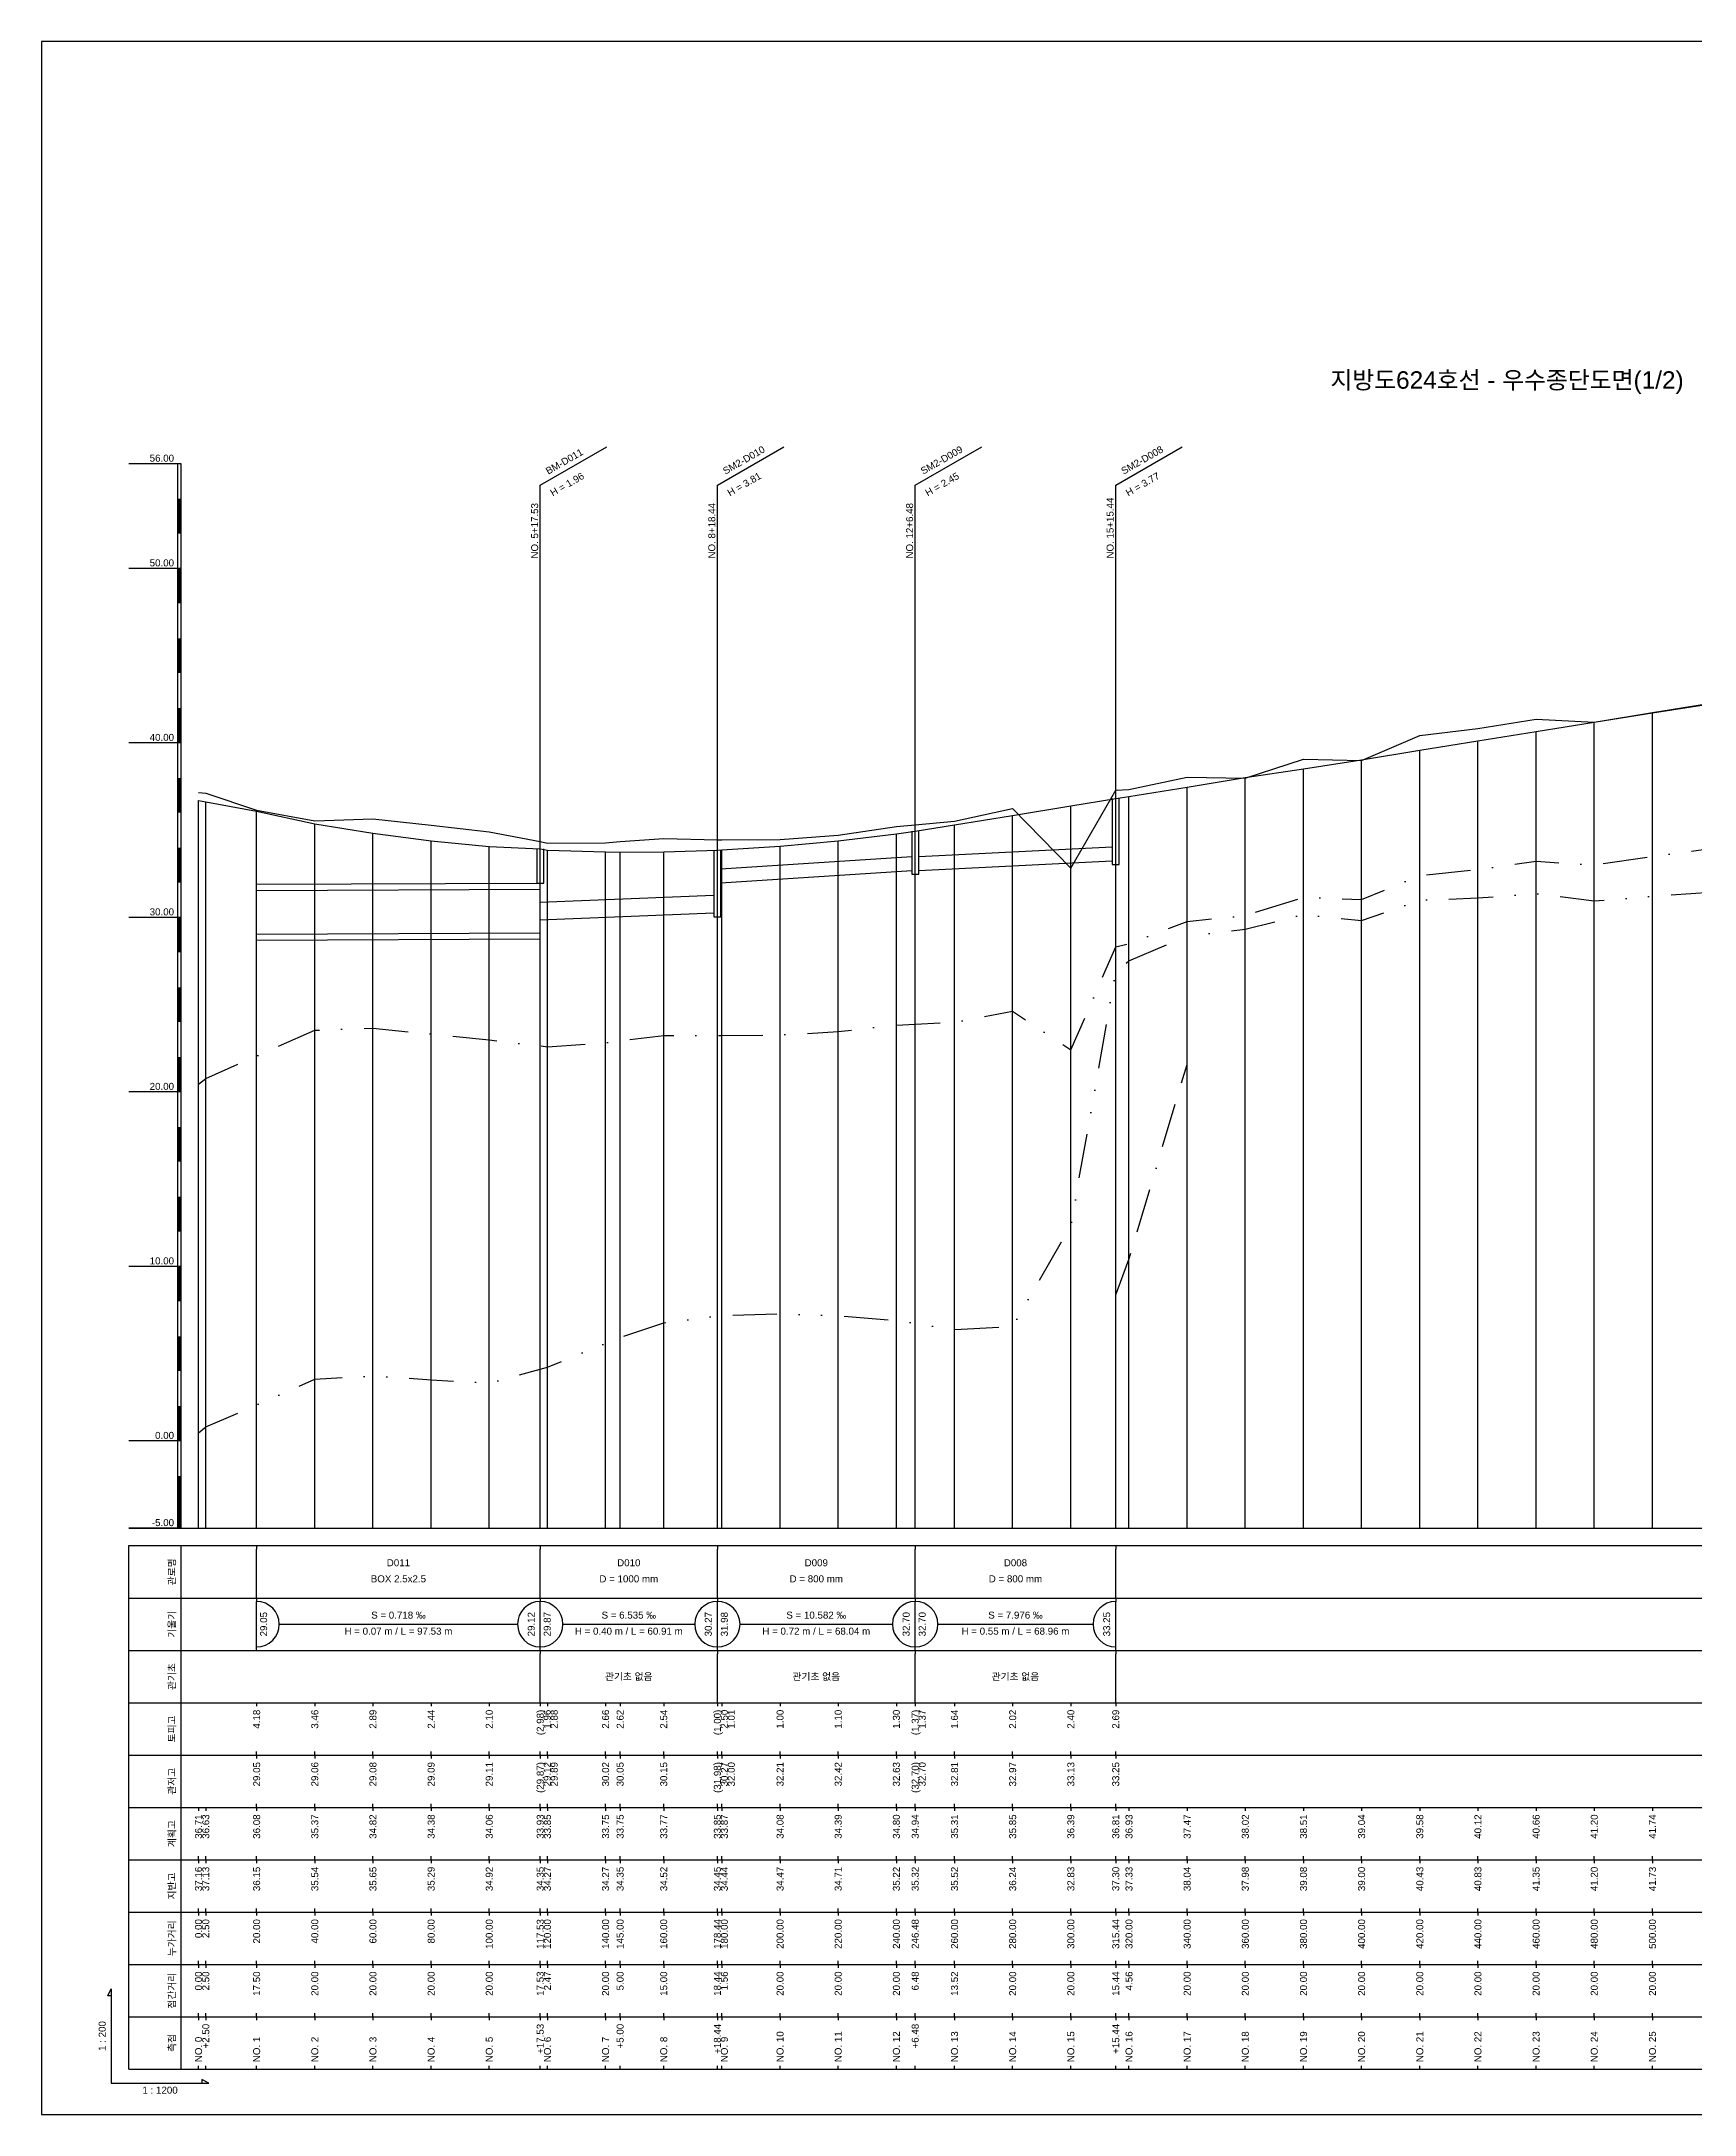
# Model space of a CAD drawing. Header units: millimetres. Extents: x -105495 to 3444, y -108190 to 2013.
# Drawn here: x 881 to 1355, y -61180 to -60586 of the extents above; entities that cross this region are included whole.
import ezdxf
from ezdxf.enums import TextEntityAlignment as Align

# ---------------------------------------------------------------- set-up
doc = ezdxf.new("R2010")
doc.units = ezdxf.units.MM
for name, pattern in [('BORDER', [44.45, 12.7, -6.35, 12.7, -6.35, 0, -6.35]), ('DASHDOT', [25.4, 12.7, -6.35, 0, -6.35]), ('DIVIDE', [31.75, 12.7, -6.35, 0, -6.35, 0, -6.35])]:
    doc.linetypes.add(name, pattern=pattern)
for name, color, linetype in [('KZ_종단_계획선', 1, 'Continuous'), ('KZ_종단_관로', 4, 'Continuous'), ('KZ_종단_깃발', 7, 'Continuous'), ('KZ_종단_노선명', 7, 'Continuous'), ('KZ_종단_도각', 7, 'Continuous'), ('KZ_종단_맨홀', 4, 'Continuous'), ('KZ_종단_수직선', 7, 'Continuous'), ('KZ_종단_암선1', 56, 'DASHDOT'), ('KZ_종단_암선2', 4, 'DIVIDE'), ('KZ_종단_암선3', 6, 'BORDER'), ('KZ_종단_지반선', 3, 'Continuous'), ('KZ_종단_테이블문자', 7, 'Continuous'), ('KZ_종단_테이블선', 7, 'Continuous'), ('KZ_종단_폴대', 7, 'Continuous')]:
    doc.layers.add(name, color=color, linetype=linetype)
doc.styles.get("Standard").update_dxf_attribs({"font": 'arial.ttf'})

msp = doc.modelspace()

# ---------------------------------------------------------------- linework, layer by layer
at = {"layer": 'KZ_종단_계획선'}
msp.add_lwpolyline([(926, -60803.46), (928.08, -60803.85), (942.67, -60806.59), (959.33, -60810.13), (976, -60812.89), (992.67, -60815.08), (1009.33, -60816.7), (1023.94, -60817.36), (1026, -60817.74), (1042.67, -60818.23), (1046.83, -60818.25), (1059.33, -60818.16), (1074.7, -60817.75), (1076, -60817.64), (1092.67, -60816.61), (1109.33, -60815.06), (1126, -60813), (1131.4, -60812.32), (1142.67, -60810.44), (1159.33, -60807.74), (1176, -60805.05), (1188.86, -60802.96), (1192.67, -60802.34), (1209.33, -60799.63), (1226, -60796.92), (1242.67, -60794.43), (1259.33, -60791.82), (1276, -60789.11), (1292.67, -60786.39), (1309.33, -60783.68), (1326, -60781), (1342.67, -60778.32), (1359.33, -60775.63)], dxfattribs=at)
at = {"layer": 'KZ_종단_관로'}
for p, q in [((1075.7, -60823.1), (1130.4, -60819.5)), ((1132.4, -60819.5), (1187.86, -60816.75)), ((1075.7, -60827.1), (1130.4, -60823.5)), ((1132.4, -60823.5), (1187.86, -60820.75)), ((1023.94, -60832.65), (1073.7, -60830.66)), ((1023.94, -60837.65), (1073.7, -60835.66))]:
    msp.add_line(p, q, dxfattribs=at)
for points in [[(942.67, -60827.5), (1023.94, -60827.15)], [(942.67, -60829.25), (1023.94, -60828.9)], [(942.67, -60841.75), (1023.94, -60841.4)], [(942.67, -60843.5), (1023.94, -60843.15)]]:
    msp.add_lwpolyline(points, dxfattribs=at)
at = {"layer": 'KZ_종단_깃발'}
for p, q in [((1023.94, -60713.17), (1043, -60702.17)), ((1074.7, -60713.17), (1093.75, -60702.17)), ((1131.4, -60713.17), (1150.45, -60702.17)), ((1188.86, -60713.17), (1207.92, -60702.17)), ((1023.94, -61012), (1023.94, -60713.17)), ((1074.7, -61012), (1074.7, -60713.17)), ((1131.4, -61012), (1131.4, -60713.17)), ((1188.86, -61012), (1188.86, -60713.17))]:
    msp.add_line(p, q, dxfattribs=at)
at = {"layer": 'KZ_종단_도각'}
msp.add_lwpolyline([(881, -61180), (1722, -61180), (1722, -60586), (881, -60586)], close=True, dxfattribs=at)
at = {"layer": 'KZ_종단_맨홀'}
for points in [[(1187.86, -60802.96), (1187.86, -60821.83), (1189.86, -60821.83), (1189.86, -60802.96)], [(1130.4, -60812.32), (1130.4, -60824.58), (1132.4, -60824.58), (1132.4, -60812.32)], [(1022.94, -60817.36), (1022.94, -60827.15), (1024.94, -60827.15), (1024.94, -60817.36)], [(1073.7, -60817.75), (1073.7, -60836.82), (1075.7, -60836.82), (1075.7, -60817.75)]]:
    msp.add_lwpolyline(points, dxfattribs=at)
at = {"layer": 'KZ_종단_수직선'}
for p, q in [((1309.33, -61012), (1309.33, -60783.68)), ((1326, -61012), (1326, -60781)), ((1342.67, -61012), (1342.67, -60778.32)), ((1276, -61012), (1276, -60789.11)), ((1292.67, -61012), (1292.67, -60786.39)), ((1242.67, -61012), (1242.67, -60794.43)), ((1259.33, -61012), (1259.33, -60791.82)), ((1209.33, -61012), (1209.33, -60799.63)), ((1226, -61012), (1226, -60796.92)), ((926, -61012), (926, -60803.46)), ((928.08, -61012), (928.08, -60803.85)), ((942.67, -61012), (942.67, -60806.59)), ((1159.33, -61012), (1159.33, -60807.74)), ((1176, -61012), (1176, -60805.05)), ((1188.87, -61012), (1188.87, -60802.96)), ((1192.67, -61012), (1192.67, -60802.34)), ((959.33, -61012), (959.33, -60810.13)), ((976, -61012), (976, -60812.89)), ((1126, -61012), (1126, -60813)), ((1131.4, -61012), (1131.4, -60812.32)), ((1142.67, -61012), (1142.67, -60810.44)), ((992.67, -61012), (992.67, -60815.08)), ((1009.33, -61012), (1009.33, -60816.7)), ((1023.94, -61012), (1023.94, -60817.36)), ((1026, -61012), (1026, -60817.74)), ((1042.67, -61012), (1042.67, -60818.23)), ((1046.83, -61012), (1046.83, -60818.25)), ((1059.33, -61012), (1059.33, -60818.16)), ((1074.7, -61012), (1074.7, -60817.75)), ((1076, -61012), (1076, -60817.64)), ((1092.67, -61012), (1092.67, -60816.61)), ((1109.33, -61012), (1109.33, -60815.06))]:
    msp.add_line(p, q, dxfattribs=at)
at = {"layer": 'KZ_종단_암선1', "flags": 128}
msp.add_lwpolyline([(926, -60884.81), (928.08, -60883.1), (942.67, -60876.69), (959.33, -60869.3), (976, -60868.7), (992.67, -60870.39), (1009.33, -60872.08), (1023.94, -60873.79), (1026, -60874.03), (1042.67, -60872.87), (1046.83, -60872.28), (1059.33, -60870.84), (1074.7, -60870.82), (1076, -60870.82), (1092.67, -60870.65), (1109.33, -60869.7), (1126, -60867.83), (1131.4, -60867.56), (1142.67, -60867), (1159.33, -60863.87), (1176, -60874.93), (1188.87, -60845.46), (1192.67, -60844.47), (1209.33, -60838.16), (1226, -60836.43), (1242.67, -60831.21), (1259.33, -60831.87), (1276, -60824.97), (1292.67, -60823.24), (1309.33, -60820.9), (1326, -60821.94), (1342.67, -60819.54), (1359.33, -60817.25), (1376, -60814.8), (1392.67, -60812.14), (1409.33, -60809.88), (1426, -60807.42), (1442.67, -60804.83), (1459.33, -60802.7), (1476, -60801.36), (1492.67, -60800.66), (1509.33, -60799.47), (1526, -60798.32), (1530.17, -60797.24), (1542.67, -60798.72), (1559.33, -60799.72), (1576, -60800.94), (1592.67, -60802.91), (1609.33, -60807.32), (1626, -60810.31), (1642.67, -60815.08), (1659.33, -60819.85), (1676, -60823.34)], dxfattribs=at)
at = {"layer": 'KZ_종단_암선2', "flags": 128}
msp.add_lwpolyline([(926, -60984.67), (928.08, -60982.95), (942.67, -60976.69), (959.33, -60969.3), (976, -60968.35), (992.67, -60969.47), (1009.33, -60970.41), (1023.94, -60966.4), (1026, -60965.84), (1042.67, -60959.05), (1046.83, -60957.33), (1059.33, -60953.16), (1074.7, -60951.21), (1076, -60951.05), (1092.67, -60950.56), (1109.33, -60951.08), (1126, -60952.44), (1131.4, -60953.28), (1142.67, -60955.06), (1159.33, -60954.17), (1176, -60925.39), (1188.87, -60852.47), (1192.67, -60849.44), (1209.33, -60842.37), (1226, -60840.33), (1242.67, -60836.17), (1259.33, -60837.89), (1276, -60832.06), (1292.67, -60831.4), (1309.33, -60830.13), (1326, -60832.25), (1342.67, -60830.94), (1359.33, -60829.74), (1376, -60828.37), (1392.67, -60826.8), (1409.33, -60825.63), (1426, -60824.26), (1442.67, -60822.76), (1459.33, -60821.7), (1476, -60821.45), (1492.67, -60821.84), (1509.33, -60821.74), (1526, -60821.69), (1530.17, -60820.89), (1542.67, -60823.22), (1559.33, -60825.36), (1576, -60827.74), (1592.67, -60830.89), (1609.33, -60836.5), (1626, -60840.7), (1642.67, -60846.71), (1659.33, -60852.73), (1676, -60857.47)], dxfattribs=at)
at = {"layer": 'KZ_종단_암선3', "flags": 128}
msp.add_lwpolyline([(1188.87, -60945.12), (1192.67, -60934.99), (1209.33, -60879.13)], dxfattribs=at)
at = {"layer": 'KZ_종단_지반선', "flags": 128}
msp.add_lwpolyline([(926, -60801.19), (928.08, -60801.37), (942.67, -60806.24), (959.33, -60809.3), (976, -60808.77), (992.67, -60810.57), (1009.33, -60812.42), (1023.94, -60815.27), (1026, -60815.67), (1042.67, -60815.63), (1046.83, -60815.27), (1059.33, -60814.38), (1074.7, -60814.74), (1076, -60814.78), (1092.67, -60814.67), (1109.33, -60813.43), (1126, -60810.91), (1131.4, -60810.42), (1142.67, -60809.39), (1159.33, -60805.81), (1176, -60822.85), (1188.87, -60800.49), (1192.67, -60800.33), (1209.33, -60796.8), (1226, -60797.09), (1242.67, -60791.6), (1259.33, -60791.99), (1276, -60784.83), (1292.67, -60782.83), (1309.33, -60780.23), (1326, -60781.01), (1342.67, -60778.36), (1359.33, -60775.8)], dxfattribs=at)
at = {"layer": 'KZ_종단_테이블문자'}
for p, q in [((942.67, -61017), (942.67, -61018)), ((942.67, -61031), (942.67, -61018)), ((1023.94, -61017), (1023.94, -61018)), ((1023.94, -61017), (1023.94, -61018)), ((1023.94, -61031), (1023.94, -61018)), ((1023.94, -61031), (1023.94, -61018)), ((1074.7, -61017), (1074.7, -61018)), ((1074.7, -61017), (1074.7, -61018)), ((1074.7, -61031), (1074.7, -61018)), ((1074.7, -61031), (1074.7, -61018)), ((1131.4, -61017), (1131.4, -61018)), ((1131.4, -61017), (1131.4, -61018)), ((1131.4, -61031), (1131.4, -61018)), ((1131.4, -61031), (1131.4, -61018)), ((1188.87, -61017), (1188.87, -61018)), ((1188.87, -61031), (1188.87, -61018)), ((942.67, -61032), (942.67, -61031)), ((942.67, -61032), (942.67, -61033)), ((942.67, -61046), (942.67, -61033)), ((1023.94, -61032), (1023.94, -61031)), ((1023.94, -61032), (1023.94, -61031)), ((1023.94, -61032), (1023.94, -61033)), ((1023.94, -61032), (1023.94, -61033)), ((1023.94, -61046), (1023.94, -61033)), ((1023.94, -61046), (1023.94, -61033)), ((1074.7, -61032), (1074.7, -61031)), ((1074.7, -61032), (1074.7, -61031)), ((1074.7, -61032), (1074.7, -61033)), ((1074.7, -61032), (1074.7, -61033)), ((1074.7, -61046), (1074.7, -61033)), ((1074.7, -61046), (1074.7, -61033)), ((1131.4, -61032), (1131.4, -61031)), ((1131.4, -61032), (1131.4, -61031)), ((1131.4, -61032), (1131.4, -61033)), ((1131.4, -61032), (1131.4, -61033)), ((1131.4, -61046), (1131.4, -61033)), ((1131.4, -61046), (1131.4, -61033)), ((1188.87, -61032), (1188.87, -61031)), ((1188.87, -61032), (1188.87, -61033)), ((1188.87, -61046), (1188.87, -61033)), ((949.08, -61039.5), (1017.52, -61039.5)), ((1030.36, -61039.5), (1068.28, -61039.5)), ((1081.12, -61039.5), (1124.98, -61039.5)), ((1137.82, -61039.5), (1182.45, -61039.5)), ((942.67, -61047), (942.67, -61046)), ((1023.94, -61047), (1023.94, -61046)), ((1023.94, -61047), (1023.94, -61046)), ((1023.94, -61047), (1023.94, -61048)), ((1023.94, -61061), (1023.94, -61048)), ((1074.7, -61047), (1074.7, -61046)), ((1074.7, -61047), (1074.7, -61046)), ((1074.7, -61047), (1074.7, -61048)), ((1074.7, -61047), (1074.7, -61048)), ((1074.7, -61061), (1074.7, -61048)), ((1074.7, -61061), (1074.7, -61048)), ((1131.4, -61047), (1131.4, -61046)), ((1131.4, -61047), (1131.4, -61046)), ((1131.4, -61047), (1131.4, -61048)), ((1131.4, -61047), (1131.4, -61048)), ((1131.4, -61061), (1131.4, -61048)), ((1131.4, -61061), (1131.4, -61048)), ((1188.87, -61047), (1188.87, -61046)), ((1188.87, -61047), (1188.87, -61048)), ((1188.87, -61061), (1188.87, -61048)), ((1023.94, -61062), (1023.94, -61061)), ((1074.7, -61062), (1074.7, -61061)), ((1074.7, -61062), (1074.7, -61061)), ((1131.4, -61062), (1131.4, -61061)), ((1131.4, -61062), (1131.4, -61061)), ((1188.87, -61062), (1188.87, -61061))]:
    msp.add_line(p, q, dxfattribs=at)
for centre, start, end in [((942.67, -61039.5), 270, 90), ((1023.94, -61039.5), 90, 270), ((1023.94, -61039.5), 270, 90), ((1074.7, -61039.5), 90, 270), ((1074.7, -61039.5), 270, 90), ((1131.4, -61039.5), 90, 270), ((1131.4, -61039.5), 270, 90), ((1188.87, -61039.5), 90, 270)]:
    msp.add_arc(centre, 6.5, start, end, dxfattribs=at)
at = {"layer": 'KZ_종단_테이블선'}
for p, q in [((906, -61012), (1681, -61012)), ((906, -61032), (906, -61017)), ((906, -61017), (1681, -61017)), ((921, -61032), (921, -61017)), ((906, -61047), (906, -61032)), ((906, -61032), (1681, -61032)), ((921, -61047), (921, -61032)), ((906, -61062), (906, -61047)), ((906, -61047), (1681, -61047)), ((921, -61062), (921, -61047)), ((906, -61077), (906, -61062)), ((906, -61062), (1681, -61062)), ((921, -61077), (921, -61062)), ((942.67, -61062), (942.67, -61063)), ((959.33, -61062), (959.33, -61063)), ((976, -61062), (976, -61063)), ((992.67, -61062), (992.67, -61063)), ((1009.33, -61062), (1009.33, -61063)), ((1023.94, -61062), (1023.94, -61063)), ((1026, -61062), (1026, -61063)), ((1042.67, -61062), (1042.67, -61063)), ((1046.83, -61062), (1046.83, -61063)), ((1059.33, -61062), (1059.33, -61063)), ((1074.7, -61062), (1074.7, -61063)), ((1076, -61062), (1076, -61063)), ((1092.67, -61062), (1092.67, -61063)), ((1109.33, -61062), (1109.33, -61063)), ((1126, -61062), (1126, -61063)), ((1131.4, -61062), (1131.4, -61063)), ((1142.67, -61062), (1142.67, -61063)), ((1159.33, -61062), (1159.33, -61063)), ((1176, -61062), (1176, -61063)), ((1188.86, -61062), (1188.86, -61063)), ((906, -61092), (906, -61077)), ((906, -61077), (1681, -61077)), ((921, -61092), (921, -61077)), ((942.67, -61077), (942.67, -61076)), ((942.67, -61077), (942.67, -61078)), ((959.33, -61077), (959.33, -61076)), ((959.33, -61077), (959.33, -61078)), ((976, -61077), (976, -61076)), ((976, -61077), (976, -61078)), ((992.67, -61077), (992.67, -61076)), ((992.67, -61077), (992.67, -61078)), ((1009.33, -61077), (1009.33, -61076)), ((1009.33, -61077), (1009.33, -61078)), ((1023.94, -61077), (1023.94, -61076)), ((1023.94, -61077), (1023.94, -61078)), ((1026, -61077), (1026, -61076)), ((1026, -61077), (1026, -61078)), ((1042.67, -61077), (1042.67, -61076)), ((1042.67, -61077), (1042.67, -61078)), ((1046.83, -61077), (1046.83, -61076)), ((1046.83, -61077), (1046.83, -61078)), ((1059.33, -61077), (1059.33, -61076)), ((1059.33, -61077), (1059.33, -61078)), ((1074.7, -61077), (1074.7, -61076)), ((1074.7, -61077), (1074.7, -61078)), ((1076, -61077), (1076, -61076)), ((1076, -61077), (1076, -61078)), ((1092.67, -61077), (1092.67, -61076)), ((1092.67, -61077), (1092.67, -61078)), ((1109.33, -61077), (1109.33, -61076)), ((1109.33, -61077), (1109.33, -61078)), ((1126, -61077), (1126, -61076)), ((1126, -61077), (1126, -61078)), ((1131.4, -61077), (1131.4, -61076)), ((1131.4, -61077), (1131.4, -61078)), ((1142.67, -61077), (1142.67, -61076)), ((1142.67, -61077), (1142.67, -61078)), ((1159.33, -61077), (1159.33, -61076)), ((1159.33, -61077), (1159.33, -61078)), ((1176, -61077), (1176, -61076)), ((1176, -61077), (1176, -61078)), ((1188.86, -61077), (1188.86, -61076)), ((1188.86, -61077), (1188.86, -61078)), ((906, -61107), (906, -61092)), ((906, -61092), (1681, -61092)), ((921, -61107), (921, -61092)), ((926, -61092), (926, -61093)), ((928.08, -61092), (928.08, -61093)), ((942.67, -61092), (942.67, -61091)), ((942.67, -61092), (942.67, -61093)), ((959.33, -61092), (959.33, -61091)), ((959.33, -61092), (959.33, -61093)), ((976, -61092), (976, -61091)), ((976, -61092), (976, -61093)), ((992.67, -61092), (992.67, -61091)), ((992.67, -61092), (992.67, -61093)), ((1009.33, -61092), (1009.33, -61091)), ((1009.33, -61092), (1009.33, -61093)), ((1023.94, -61092), (1023.94, -61091)), ((1023.94, -61092), (1023.94, -61093)), ((1026, -61092), (1026, -61091)), ((1026, -61092), (1026, -61093)), ((1042.67, -61092), (1042.67, -61091)), ((1042.67, -61092), (1042.67, -61093)), ((1046.83, -61092), (1046.83, -61091)), ((1046.83, -61092), (1046.83, -61093)), ((1059.33, -61092), (1059.33, -61091)), ((1059.33, -61092), (1059.33, -61093)), ((1074.7, -61092), (1074.7, -61091)), ((1074.7, -61092), (1074.7, -61093)), ((1076, -61092), (1076, -61091)), ((1076, -61092), (1076, -61093)), ((1092.67, -61092), (1092.67, -61091)), ((1092.67, -61092), (1092.67, -61093)), ((1109.33, -61092), (1109.33, -61091)), ((1109.33, -61092), (1109.33, -61093)), ((1126, -61092), (1126, -61091)), ((1126, -61092), (1126, -61093)), ((1131.4, -61092), (1131.4, -61091)), ((1131.4, -61092), (1131.4, -61093)), ((1142.67, -61092), (1142.67, -61091)), ((1142.67, -61092), (1142.67, -61093)), ((1159.33, -61092), (1159.33, -61091)), ((1159.33, -61092), (1159.33, -61093)), ((1176, -61092), (1176, -61091)), ((1176, -61092), (1176, -61093)), ((1188.86, -61092), (1188.86, -61091)), ((1188.87, -61092), (1188.87, -61093)), ((1192.67, -61092), (1192.67, -61093)), ((1209.33, -61092), (1209.33, -61093)), ((1226, -61092), (1226, -61093)), ((1242.67, -61092), (1242.67, -61093)), ((1259.33, -61092), (1259.33, -61093)), ((1276, -61092), (1276, -61093)), ((1292.67, -61092), (1292.67, -61093)), ((1309.33, -61092), (1309.33, -61093)), ((1326, -61092), (1326, -61093)), ((1342.67, -61092), (1342.67, -61093)), ((906, -61122), (906, -61107)), ((906, -61107), (1681, -61107)), ((921, -61122), (921, -61107)), ((926, -61107), (926, -61106)), ((926, -61107), (926, -61108)), ((928.08, -61107), (928.08, -61106)), ((928.08, -61107), (928.08, -61108)), ((942.67, -61107), (942.67, -61106)), ((942.67, -61107), (942.67, -61108)), ((959.33, -61107), (959.33, -61106)), ((959.33, -61107), (959.33, -61108)), ((976, -61107), (976, -61106)), ((976, -61107), (976, -61108)), ((992.67, -61107), (992.67, -61106)), ((992.67, -61107), (992.67, -61108)), ((1009.33, -61107), (1009.33, -61106)), ((1009.33, -61107), (1009.33, -61108)), ((1023.94, -61107), (1023.94, -61106)), ((1023.94, -61107), (1023.94, -61108)), ((1026, -61107), (1026, -61106)), ((1026, -61107), (1026, -61108)), ((1042.67, -61107), (1042.67, -61106)), ((1042.67, -61107), (1042.67, -61108)), ((1046.83, -61107), (1046.83, -61106)), ((1046.83, -61107), (1046.83, -61108)), ((1059.33, -61107), (1059.33, -61106)), ((1059.33, -61107), (1059.33, -61108)), ((1074.7, -61107), (1074.7, -61106)), ((1074.7, -61107), (1074.7, -61108)), ((1076, -61107), (1076, -61106)), ((1076, -61107), (1076, -61108)), ((1092.67, -61107), (1092.67, -61106)), ((1092.67, -61107), (1092.67, -61108)), ((1109.33, -61107), (1109.33, -61106)), ((1109.33, -61107), (1109.33, -61108)), ((1126, -61107), (1126, -61106)), ((1126, -61107), (1126, -61108)), ((1131.4, -61107), (1131.4, -61106)), ((1131.4, -61107), (1131.4, -61108)), ((1142.67, -61107), (1142.67, -61106)), ((1142.67, -61107), (1142.67, -61108)), ((1159.33, -61107), (1159.33, -61106)), ((1159.33, -61107), (1159.33, -61108)), ((1176, -61107), (1176, -61106)), ((1176, -61107), (1176, -61108)), ((1188.87, -61107), (1188.87, -61106)), ((1188.87, -61107), (1188.87, -61108)), ((1192.67, -61107), (1192.67, -61106)), ((1192.67, -61107), (1192.67, -61108)), ((1209.33, -61107), (1209.33, -61106)), ((1209.33, -61107), (1209.33, -61108)), ((1226, -61107), (1226, -61106)), ((1226, -61107), (1226, -61108)), ((1242.67, -61107), (1242.67, -61106)), ((1242.67, -61107), (1242.67, -61108)), ((1259.33, -61107), (1259.33, -61106)), ((1259.33, -61107), (1259.33, -61108)), ((1276, -61107), (1276, -61106)), ((1276, -61107), (1276, -61108)), ((1292.67, -61107), (1292.67, -61106)), ((1292.67, -61107), (1292.67, -61108)), ((1309.33, -61107), (1309.33, -61106)), ((1309.33, -61107), (1309.33, -61108)), ((1326, -61107), (1326, -61106)), ((1326, -61107), (1326, -61108)), ((1342.67, -61107), (1342.67, -61106)), ((1342.67, -61107), (1342.67, -61108)), ((906, -61137), (906, -61122)), ((906, -61122), (1681, -61122)), ((921, -61137), (921, -61122)), ((926, -61122), (926, -61121)), ((926, -61122), (926, -61123)), ((928.08, -61122), (928.08, -61121)), ((928.08, -61122), (928.08, -61123)), ((942.67, -61122), (942.67, -61121)), ((942.67, -61122), (942.67, -61123)), ((959.33, -61122), (959.33, -61121)), ((959.33, -61122), (959.33, -61123)), ((976, -61122), (976, -61121)), ((976, -61122), (976, -61123)), ((992.67, -61122), (992.67, -61121)), ((992.67, -61122), (992.67, -61123)), ((1009.33, -61122), (1009.33, -61121)), ((1009.33, -61122), (1009.33, -61123)), ((1023.94, -61122), (1023.94, -61121)), ((1023.94, -61122), (1023.94, -61123)), ((1026, -61122), (1026, -61121)), ((1026, -61122), (1026, -61123)), ((1042.67, -61122), (1042.67, -61121)), ((1042.67, -61122), (1042.67, -61123)), ((1046.83, -61122), (1046.83, -61121)), ((1046.83, -61122), (1046.83, -61123)), ((1059.33, -61122), (1059.33, -61121)), ((1059.33, -61122), (1059.33, -61123)), ((1074.7, -61122), (1074.7, -61121)), ((1074.7, -61122), (1074.7, -61123)), ((1076, -61122), (1076, -61121)), ((1076, -61122), (1076, -61123)), ((1092.67, -61122), (1092.67, -61121)), ((1092.67, -61122), (1092.67, -61123)), ((1109.33, -61122), (1109.33, -61121)), ((1109.33, -61122), (1109.33, -61123)), ((1126, -61122), (1126, -61121)), ((1126, -61122), (1126, -61123)), ((1131.4, -61122), (1131.4, -61121)), ((1131.4, -61122), (1131.4, -61123)), ((1142.67, -61122), (1142.67, -61121)), ((1142.67, -61122), (1142.67, -61123)), ((1159.33, -61122), (1159.33, -61121)), ((1159.33, -61122), (1159.33, -61123)), ((1176, -61122), (1176, -61121)), ((1176, -61122), (1176, -61123)), ((1188.87, -61122), (1188.87, -61121)), ((1188.87, -61122), (1188.87, -61123)), ((1192.67, -61122), (1192.67, -61121)), ((1192.67, -61122), (1192.67, -61123)), ((1209.33, -61122), (1209.33, -61121)), ((1209.33, -61122), (1209.33, -61123)), ((1226, -61122), (1226, -61121)), ((1226, -61122), (1226, -61123)), ((1242.67, -61122), (1242.67, -61121)), ((1242.67, -61122), (1242.67, -61123)), ((1259.33, -61122), (1259.33, -61121)), ((1259.33, -61122), (1259.33, -61123)), ((1276, -61122), (1276, -61121)), ((1276, -61122), (1276, -61123)), ((1292.67, -61122), (1292.67, -61121)), ((1292.67, -61122), (1292.67, -61123)), ((1309.33, -61122), (1309.33, -61121)), ((1309.33, -61122), (1309.33, -61123)), ((1326, -61122), (1326, -61121)), ((1326, -61122), (1326, -61123)), ((1342.67, -61122), (1342.67, -61121)), ((1342.67, -61122), (1342.67, -61123)), ((906, -61152), (906, -61137)), ((906, -61137), (1681, -61137)), ((921, -61152), (921, -61137)), ((926, -61137), (926, -61136)), ((926, -61137), (926, -61138)), ((928.08, -61137), (928.08, -61136)), ((928.08, -61137), (928.08, -61138)), ((942.67, -61137), (942.67, -61136)), ((942.67, -61137), (942.67, -61138)), ((959.33, -61137), (959.33, -61136)), ((959.33, -61137), (959.33, -61138)), ((976, -61137), (976, -61136)), ((976, -61137), (976, -61138)), ((992.67, -61137), (992.67, -61136)), ((992.67, -61137), (992.67, -61138)), ((1009.33, -61137), (1009.33, -61136)), ((1009.33, -61137), (1009.33, -61138)), ((1023.94, -61137), (1023.94, -61136)), ((1023.94, -61137), (1023.94, -61138)), ((1026, -61137), (1026, -61136)), ((1026, -61137), (1026, -61138)), ((1042.67, -61137), (1042.67, -61136)), ((1042.67, -61137), (1042.67, -61138)), ((1046.83, -61137), (1046.83, -61136)), ((1046.83, -61137), (1046.83, -61138)), ((1059.33, -61137), (1059.33, -61136)), ((1059.33, -61137), (1059.33, -61138)), ((1074.7, -61137), (1074.7, -61136)), ((1074.7, -61137), (1074.7, -61138)), ((1076, -61137), (1076, -61136)), ((1076, -61137), (1076, -61138)), ((1092.67, -61137), (1092.67, -61136)), ((1092.67, -61137), (1092.67, -61138)), ((1109.33, -61137), (1109.33, -61136)), ((1109.33, -61137), (1109.33, -61138)), ((1126, -61137), (1126, -61136)), ((1126, -61137), (1126, -61138)), ((1131.4, -61137), (1131.4, -61136)), ((1131.4, -61137), (1131.4, -61138)), ((1142.67, -61137), (1142.67, -61136)), ((1142.67, -61137), (1142.67, -61138)), ((1159.33, -61137), (1159.33, -61136)), ((1159.33, -61137), (1159.33, -61138)), ((1176, -61137), (1176, -61136)), ((1176, -61137), (1176, -61138)), ((1188.87, -61137), (1188.87, -61136)), ((1188.87, -61137), (1188.87, -61138)), ((1192.67, -61137), (1192.67, -61136)), ((1192.67, -61137), (1192.67, -61138)), ((1209.33, -61137), (1209.33, -61136)), ((1209.33, -61137), (1209.33, -61138)), ((1226, -61137), (1226, -61136)), ((1226, -61137), (1226, -61138)), ((1242.67, -61137), (1242.67, -61136)), ((1242.67, -61137), (1242.67, -61138)), ((1259.33, -61137), (1259.33, -61136)), ((1259.33, -61137), (1259.33, -61138)), ((1276, -61137), (1276, -61136)), ((1276, -61137), (1276, -61138)), ((1292.67, -61137), (1292.67, -61136)), ((1292.67, -61137), (1292.67, -61138)), ((1309.33, -61137), (1309.33, -61136)), ((1309.33, -61137), (1309.33, -61138)), ((1326, -61137), (1326, -61136)), ((1326, -61137), (1326, -61138)), ((1342.67, -61137), (1342.67, -61136)), ((1342.67, -61137), (1342.67, -61138)), ((906, -61167), (906, -61152)), ((906, -61152), (1681, -61152)), ((921, -61167), (921, -61152)), ((926, -61152), (926, -61151)), ((926, -61152), (926, -61153)), ((928.08, -61152), (928.08, -61151)), ((928.08, -61152), (928.08, -61153)), ((942.67, -61152), (942.67, -61151)), ((942.67, -61152), (942.67, -61153)), ((959.33, -61152), (959.33, -61151)), ((959.33, -61152), (959.33, -61153)), ((976, -61152), (976, -61151)), ((976, -61152), (976, -61153)), ((992.67, -61152), (992.67, -61151)), ((992.67, -61152), (992.67, -61153)), ((1009.33, -61152), (1009.33, -61151)), ((1009.33, -61152), (1009.33, -61153)), ((1023.94, -61152), (1023.94, -61151)), ((1023.94, -61152), (1023.94, -61153)), ((1026, -61152), (1026, -61151)), ((1026, -61152), (1026, -61153)), ((1042.67, -61152), (1042.67, -61151)), ((1042.67, -61152), (1042.67, -61153)), ((1046.83, -61152), (1046.83, -61151)), ((1046.83, -61152), (1046.83, -61153)), ((1059.33, -61152), (1059.33, -61151)), ((1059.33, -61152), (1059.33, -61153)), ((1074.7, -61152), (1074.7, -61151)), ((1074.7, -61152), (1074.7, -61153)), ((1076, -61152), (1076, -61151)), ((1076, -61152), (1076, -61153)), ((1092.67, -61152), (1092.67, -61151)), ((1092.67, -61152), (1092.67, -61153)), ((1109.33, -61152), (1109.33, -61151)), ((1109.33, -61152), (1109.33, -61153)), ((1126, -61152), (1126, -61151)), ((1126, -61152), (1126, -61153)), ((1131.4, -61152), (1131.4, -61151)), ((1131.4, -61152), (1131.4, -61153)), ((1142.67, -61152), (1142.67, -61151)), ((1142.67, -61152), (1142.67, -61153)), ((1159.33, -61152), (1159.33, -61151)), ((1159.33, -61152), (1159.33, -61153)), ((1176, -61152), (1176, -61151)), ((1176, -61152), (1176, -61153)), ((1188.87, -61152), (1188.87, -61151)), ((1188.87, -61152), (1188.87, -61153)), ((1192.67, -61152), (1192.67, -61151)), ((1192.67, -61152), (1192.67, -61153)), ((1209.33, -61152), (1209.33, -61151)), ((1209.33, -61152), (1209.33, -61153)), ((1226, -61152), (1226, -61151)), ((1226, -61152), (1226, -61153)), ((1242.67, -61152), (1242.67, -61151)), ((1242.67, -61152), (1242.67, -61153)), ((1259.33, -61152), (1259.33, -61151)), ((1259.33, -61152), (1259.33, -61153)), ((1276, -61152), (1276, -61151)), ((1276, -61152), (1276, -61153)), ((1292.67, -61152), (1292.67, -61151)), ((1292.67, -61152), (1292.67, -61153)), ((1309.33, -61152), (1309.33, -61151)), ((1309.33, -61152), (1309.33, -61153)), ((1326, -61152), (1326, -61151)), ((1326, -61152), (1326, -61153)), ((1342.67, -61152), (1342.67, -61151)), ((1342.67, -61152), (1342.67, -61153)), ((906, -61167), (1681, -61167)), ((926, -61167), (926, -61166)), ((928.08, -61167), (928.08, -61166)), ((942.67, -61167), (942.67, -61166)), ((959.33, -61167), (959.33, -61166)), ((976, -61167), (976, -61166)), ((992.67, -61167), (992.67, -61166)), ((1009.33, -61167), (1009.33, -61166)), ((1023.94, -61167), (1023.94, -61166)), ((1026, -61167), (1026, -61166)), ((1042.67, -61167), (1042.67, -61166)), ((1046.83, -61167), (1046.83, -61166)), ((1059.33, -61167), (1059.33, -61166)), ((1074.7, -61167), (1074.7, -61166)), ((1076, -61167), (1076, -61166)), ((1092.67, -61167), (1092.67, -61166)), ((1109.33, -61167), (1109.33, -61166)), ((1126, -61167), (1126, -61166)), ((1131.4, -61167), (1131.4, -61166)), ((1142.67, -61167), (1142.67, -61166)), ((1159.33, -61167), (1159.33, -61166)), ((1176, -61167), (1176, -61166)), ((1188.87, -61167), (1188.87, -61166)), ((1192.67, -61167), (1192.67, -61166)), ((1209.33, -61167), (1209.33, -61166)), ((1226, -61167), (1226, -61166)), ((1242.67, -61167), (1242.67, -61166)), ((1259.33, -61167), (1259.33, -61166)), ((1276, -61167), (1276, -61166)), ((1292.67, -61167), (1292.67, -61166)), ((1309.33, -61167), (1309.33, -61166)), ((1326, -61167), (1326, -61166)), ((1342.67, -61167), (1342.67, -61166))]:
    msp.add_line(p, q, dxfattribs=at)
msp.add_lwpolyline([(901, -61146), (900, -61146), (901, -61144), (901, -61171), (929, -61171), (927, -61170), (927, -61171)], dxfattribs=at)
at = {"layer": 'KZ_종단_폴대'}
for p, q in [((921, -60707), (906, -60707)), ((921, -60737), (906, -60737)), ((921, -60787), (906, -60787)), ((921, -60837), (906, -60837)), ((921, -60887), (906, -60887)), ((921, -60937), (906, -60937)), ((921, -60987), (906, -60987)), ((921, -61012), (906, -61012))]:
    msp.add_line(p, q, dxfattribs=at)
msp.add_lwpolyline([(921, -61012), (921, -60707), (920, -60707), (920, -61012), (921, -61012)], dxfattribs=at)
at = {"layer": 'KZ_종단_폴대', "const_width": 1}
for points in [[(920.5, -60727), (920.5, -60717)], [(920.5, -60747), (920.5, -60737)], [(920.5, -60767), (920.5, -60757)], [(920.5, -60787), (920.5, -60777)], [(920.5, -60807), (920.5, -60797)], [(920.5, -60827), (920.5, -60817)], [(920.5, -60847), (920.5, -60837)], [(920.5, -60867), (920.5, -60857)], [(920.5, -60887), (920.5, -60877)], [(920.5, -60907), (920.5, -60897)], [(920.5, -60927), (920.5, -60917)], [(920.5, -60947), (920.5, -60937)], [(920.5, -60967), (920.5, -60957)], [(920.5, -60987), (920.5, -60977)], [(920.5, -61012), (920.5, -60997)]]:
    msp.add_lwpolyline(points, dxfattribs=at)

# ---------------------------------------------------------------- texts
at = {"layer": 'KZ_종단_깃발'}
for s, rotation, p in [('BM-D011', 30, (1026.54, -60710.67)), ('SM2-D010', 30, (1077.3, -60710.67)), ('SM2-D009', 30, (1134, -60710.67)), ('SM2-D008', 30, (1191.46, -60710.67)), ('NO. 5+17.53', 90, (1023.94, -60734.17)), ('NO. 8+18.44', 90, (1074.7, -60734.17)), ('NO. 12+6.48', 90, (1131.4, -60734.17)), ('NO. 15+15.44', 90, (1188.86, -60734.17))]:
    msp.add_text(s, height=2, rotation=rotation, dxfattribs=at).set_placement(p, align=Align.BOTTOM_LEFT)
for s, p in [('H = 1.96', (1026.54, -60714.67)), ('H = 3.81', (1077.3, -60714.67)), ('H = 2.45', (1134, -60714.67)), ('H = 3.77', (1191.46, -60714.67))]:
    msp.add_text(s, height=2, rotation=30, dxfattribs=at).set_placement(p, align=Align.TOP_LEFT)
at = {"layer": 'KZ_종단_노선명'}
msp.add_text('지방도624호선 - 우수종단도면(1/2)', height=5, dxfattribs=at).set_placement((1301, -60687), align=Align.BOTTOM_CENTER)
at = {"layer": 'KZ_종단_테이블문자'}
for s, p in [('D011', (983.3, -61023.5)), ('D010', (1049.32, -61023.5)), ('D009', (1103.05, -61023.5)), ('D008', (1160.13, -61023.5)), ('S = 0.718 ‰', (983.3, -61038.5)), ('S = 6.535 ‰', (1049.32, -61038.5)), ('S = 10.582 ‰', (1103.05, -61038.5)), ('S = 7.976 ‰', (1160.13, -61038.5))]:
    msp.add_text(s, height=2, dxfattribs=at).set_placement(p, align=Align.BOTTOM_CENTER)
for s, p in [('BOX 2.5x2.5', (983.3, -61025.5)), ('D = 1000 mm', (1049.32, -61025.5)), ('D = 800 mm', (1103.05, -61025.5)), ('D = 800 mm', (1160.13, -61025.5)), ('H = 0.07 m / L = 97.53 m', (983.3, -61040.5)), ('H = 0.40 m / L = 60.91 m', (1049.32, -61040.5)), ('H = 0.72 m / L = 68.04 m', (1103.05, -61040.5)), ('H = 0.55 m / L = 68.96 m', (1160.13, -61040.5))]:
    msp.add_text(s, height=2, dxfattribs=at).set_placement(p, align=Align.TOP_CENTER)
for s, p in [('29.05', (943.67, -61039.5)), ('29.87', (1024.94, -61039.5)), ('31.98', (1075.7, -61039.5)), ('32.70', (1132.4, -61039.5))]:
    msp.add_text(s, height=2, rotation=90, dxfattribs=at).set_placement(p, align=Align.TOP_CENTER)
for s, p in [('29.12', (1022.94, -61039.5)), ('30.27', (1073.7, -61039.5)), ('32.70', (1130.4, -61039.5)), ('33.25', (1187.87, -61039.5))]:
    msp.add_text(s, height=2, rotation=90, dxfattribs=at).set_placement(p, align=Align.BOTTOM_CENTER)
for p in [(1049.32, -61054.5), (1103.05, -61054.5), (1160.13, -61054.5)]:
    msp.add_text('관기초 없음', height=2, dxfattribs=at).set_placement(p, align=Align.MIDDLE_CENTER)
for s, p in [('4.18', (942.67, -61064)), ('3.46', (959.33, -61064)), ('2.89', (976, -61064)), ('2.44', (992.67, -61064)), ('2.10', (1009.33, -61064)), ('(2.98)', (1023.94, -61064)), ('1.96', (1025.94, -61064)), ('2.88', (1027.94, -61064)), ('2.66', (1042.67, -61064)), ('2.62', (1046.83, -61064)), ('2.54', (1059.33, -61064)), ('(1.00)', (1074.7, -61064)), ('2.50', (1076.7, -61064)), ('1.01', (1078.7, -61064)), ('1.00', (1092.67, -61064)), ('1.10', (1109.33, -61064)), ('1.30', (1126, -61064)), ('(1.37)', (1131.4, -61064)), ('1.37', (1133.4, -61064)), ('1.64', (1142.67, -61064)), ('2.02', (1159.33, -61064)), ('2.40', (1176, -61064)), ('2.69', (1188.86, -61064)), ('29.05', (942.67, -61079)), ('29.06', (959.33, -61079)), ('29.08', (976, -61079)), ('29.09', (992.67, -61079)), ('29.11', (1009.33, -61079)), ('(29.87)', (1023.94, -61079)), ('29.12', (1025.94, -61079)), ('29.89', (1027.94, -61079)), ('30.02', (1042.67, -61079)), ('30.05', (1046.83, -61079)), ('30.15', (1059.33, -61079)), ('(31.98)', (1074.7, -61079)), ('30.27', (1076.7, -61079)), ('32.00', (1078.7, -61079)), ('32.21', (1092.67, -61079)), ('32.42', (1109.33, -61079)), ('32.63', (1126, -61079)), ('(32.70)', (1131.4, -61079)), ('32.70', (1133.4, -61079)), ('32.81', (1142.67, -61079)), ('32.97', (1159.33, -61079)), ('33.13', (1176, -61079)), ('33.25', (1188.86, -61079)), ('36.71', (926, -61094)), ('36.63', (928.08, -61094)), ('36.08', (942.67, -61094)), ('35.37', (959.33, -61094)), ('34.82', (976, -61094)), ('34.38', (992.67, -61094)), ('34.06', (1009.33, -61094)), ('33.93', (1023.94, -61094)), ('33.85', (1026, -61094)), ('33.75', (1042.67, -61094)), ('33.75', (1046.83, -61094)), ('33.77', (1059.33, -61094)), ('33.85', (1074.7, -61094)), ('33.87', (1076.7, -61094)), ('34.08', (1092.67, -61094)), ('34.39', (1109.33, -61094)), ('34.80', (1126, -61094)), ('34.94', (1131.4, -61094)), ('35.31', (1142.67, -61094)), ('35.85', (1159.33, -61094)), ('36.39', (1176, -61094)), ('36.81', (1188.87, -61094)), ('36.93', (1192.67, -61094)), ('37.47', (1209.33, -61094)), ('38.02', (1226, -61094)), ('38.51', (1242.67, -61094)), ('39.04', (1259.33, -61094)), ('39.58', (1276, -61094)), ('40.12', (1292.67, -61094)), ('40.66', (1309.33, -61094)), ('41.20', (1326, -61094)), ('41.74', (1342.67, -61094)), ('37.16', (926, -61109)), ('37.13', (928.08, -61109)), ('36.15', (942.67, -61109)), ('35.54', (959.33, -61109)), ('35.65', (976, -61109)), ('35.29', (992.67, -61109)), ('34.92', (1009.33, -61109)), ('34.35', (1023.94, -61109)), ('34.27', (1026, -61109)), ('34.27', (1042.67, -61109)), ('34.35', (1046.83, -61109)), ('34.52', (1059.33, -61109)), ('34.45', (1074.7, -61109)), ('34.44', (1076.7, -61109)), ('34.47', (1092.67, -61109)), ('34.71', (1109.33, -61109)), ('35.22', (1126, -61109)), ('35.32', (1131.4, -61109)), ('35.52', (1142.67, -61109)), ('36.24', (1159.33, -61109)), ('32.83', (1176, -61109)), ('37.30', (1188.87, -61109)), ('37.33', (1192.67, -61109)), ('38.04', (1209.33, -61109)), ('37.98', (1226, -61109)), ('39.08', (1242.67, -61109)), ('39.00', (1259.33, -61109)), ('40.43', (1276, -61109)), ('40.83', (1292.67, -61109)), ('41.35', (1309.33, -61109)), ('41.20', (1326, -61109)), ('41.73', (1342.67, -61109)), ('0.00', (926, -61124)), ('2.50', (928.08, -61124)), ('20.00', (942.67, -61124)), ('40.00', (959.33, -61124)), ('60.00', (976, -61124)), ('80.00', (992.67, -61124)), ('100.00', (1009.33, -61124)), ('117.53', (1023.94, -61124)), ('120.00', (1026, -61124)), ('140.00', (1042.67, -61124)), ('145.00', (1046.83, -61124)), ('160.00', (1059.33, -61124)), ('178.44', (1074.7, -61124)), ('180.00', (1076.7, -61124)), ('200.00', (1092.67, -61124)), ('220.00', (1109.33, -61124)), ('240.00', (1126, -61124)), ('246.48', (1131.4, -61124)), ('260.00', (1142.67, -61124)), ('280.00', (1159.33, -61124)), ('300.00', (1176, -61124)), ('315.44', (1188.87, -61124)), ('320.00', (1192.67, -61124)), ('340.00', (1209.33, -61124)), ('360.00', (1226, -61124)), ('380.00', (1242.67, -61124)), ('400.00', (1259.33, -61124)), ('420.00', (1276, -61124)), ('440.00', (1292.67, -61124)), ('460.00', (1309.33, -61124)), ('480.00', (1326, -61124)), ('500.00', (1342.67, -61124)), ('0.00', (926, -61139)), ('2.50', (928.08, -61139)), ('17.50', (942.67, -61139)), ('20.00', (959.33, -61139)), ('20.00', (976, -61139)), ('20.00', (992.67, -61139)), ('20.00', (1009.33, -61139)), ('17.53', (1023.94, -61139)), ('2.47', (1026, -61139)), ('20.00', (1042.67, -61139)), ('5.00', (1046.83, -61139)), ('15.00', (1059.33, -61139)), ('18.44', (1074.7, -61139)), ('1.56', (1076.7, -61139)), ('20.00', (1092.67, -61139)), ('20.00', (1109.33, -61139)), ('20.00', (1126, -61139)), ('6.48', (1131.4, -61139)), ('13.52', (1142.67, -61139)), ('20.00', (1159.33, -61139)), ('20.00', (1176, -61139)), ('15.44', (1188.87, -61139)), ('4.56', (1192.67, -61139)), ('20.00', (1209.33, -61139)), ('20.00', (1226, -61139)), ('20.00', (1242.67, -61139)), ('20.00', (1259.33, -61139)), ('20.00', (1276, -61139)), ('20.00', (1292.67, -61139)), ('20.00', (1309.33, -61139)), ('20.00', (1326, -61139)), ('20.00', (1342.67, -61139)), ('+2.50', (928.08, -61154)), ('+17.53', (1023.94, -61154)), ('+5.00', (1046.83, -61154)), ('+18.44', (1074.7, -61154)), ('+6.48', (1131.4, -61154)), ('+15.44', (1188.87, -61154))]:
    msp.add_text(s, height=2, rotation=90, dxfattribs=at).set_placement(p, align=Align.MIDDLE_RIGHT)
for s, p in [('NO. 0', (926, -61165)), ('NO. 1', (942.67, -61165)), ('NO. 2', (959.33, -61165)), ('NO. 3', (976, -61165)), ('NO. 4', (992.67, -61165)), ('NO. 5', (1009.33, -61165)), ('NO. 6', (1026, -61165)), ('NO. 7', (1042.67, -61165)), ('NO. 8', (1059.33, -61165)), ('NO. 9', (1076.7, -61165)), ('NO. 10', (1092.67, -61165)), ('NO. 11', (1109.33, -61165)), ('NO. 12', (1126, -61165)), ('NO. 13', (1142.67, -61165)), ('NO. 14', (1159.33, -61165)), ('NO. 15', (1176, -61165)), ('NO. 16', (1192.67, -61165)), ('NO. 17', (1209.33, -61165)), ('NO. 18', (1226, -61165)), ('NO. 19', (1242.67, -61165)), ('NO. 20', (1259.33, -61165)), ('NO. 21', (1276, -61165)), ('NO. 22', (1292.67, -61165)), ('NO. 23', (1309.33, -61165)), ('NO. 24', (1326, -61165)), ('NO. 25', (1342.67, -61165))]:
    msp.add_text(s, height=2, rotation=90, dxfattribs=at).set_placement(p, align=Align.MIDDLE_LEFT)
at = {"layer": 'KZ_종단_테이블선'}
for s, p in [('관로명', (920, -61024.5)), ('기울기', (920, -61039.5)), ('관기초', (920, -61054.5)), ('토피고', (920, -61069.5)), ('관저고', (920, -61084.5)), ('계획고', (920, -61099.5)), ('지반고', (920, -61114.5)), ('누가거리', (920, -61129.5)), ('점간거리', (920, -61144.5)), ('1 : 200', (900, -61157.5)), ('측점', (920, -61159.5))]:
    msp.add_text(s, height=2, rotation=90, dxfattribs=at).set_placement(p, align=Align.BOTTOM_CENTER)
msp.add_text('1 : 1200', height=2, dxfattribs=at).set_placement((915, -61172), align=Align.TOP_CENTER)
at = {"layer": 'KZ_종단_폴대'}
for s, p in [('56.00', (919, -60707)), ('50.00', (919, -60737)), ('40.00', (919, -60787)), ('30.00', (919, -60837)), ('20.00', (919, -60887)), ('10.00', (919, -60937)), ('0.00', (919, -60987)), ('-5.00', (919, -61012))]:
    msp.add_text(s, height=2, dxfattribs=at).set_placement(p, align=Align.BOTTOM_RIGHT)

doc.saveas('drawing.dxf')
